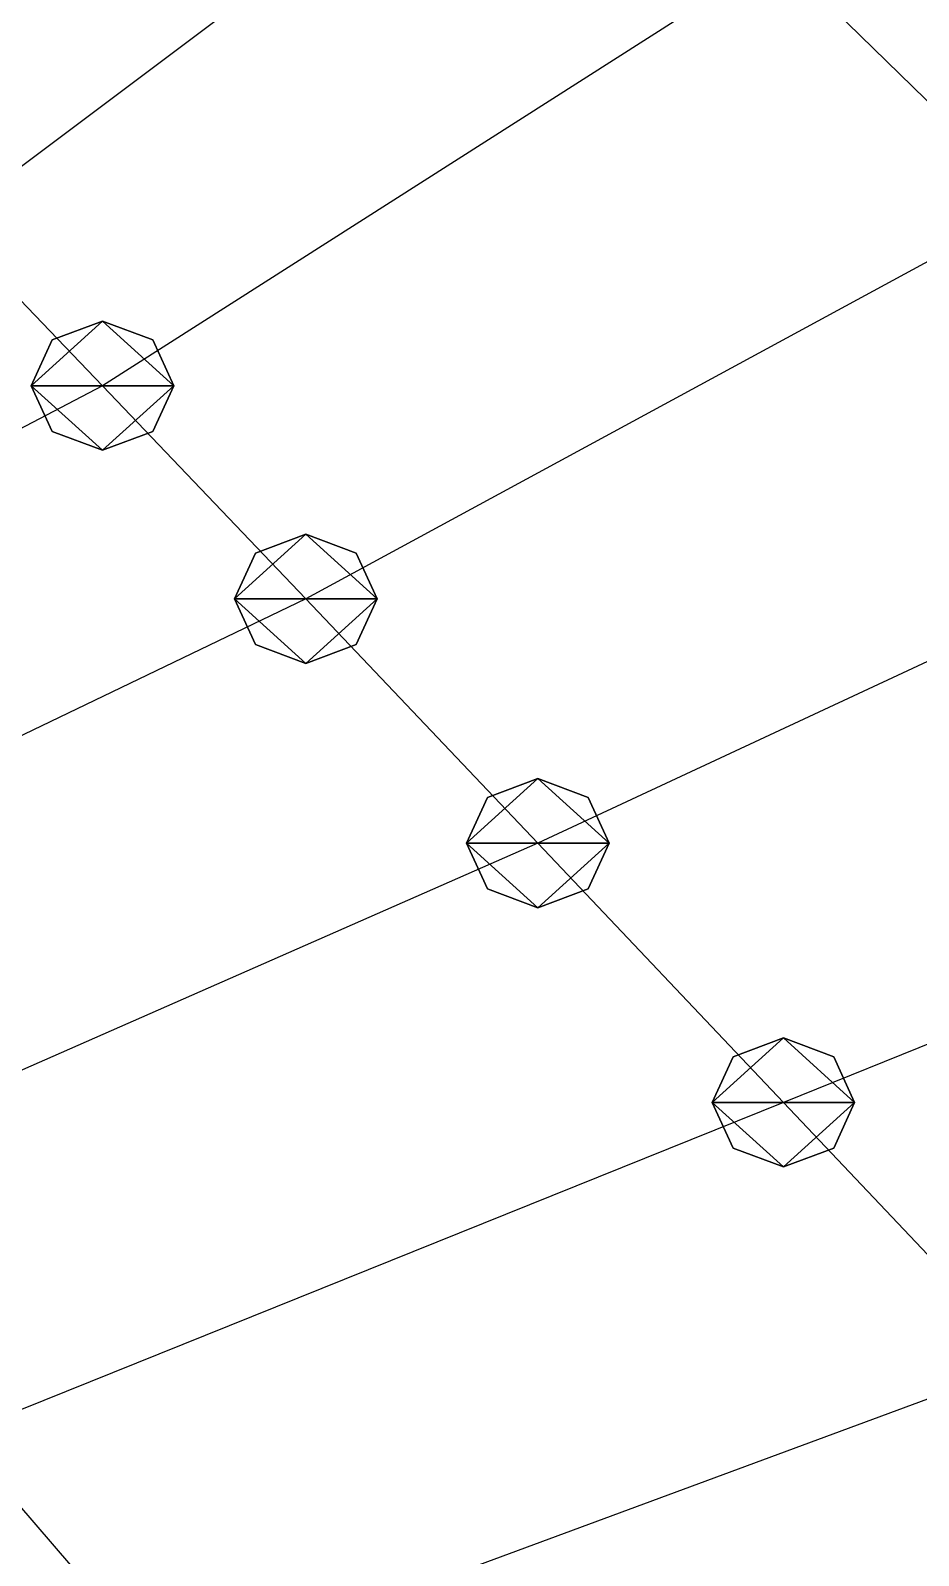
# Model space of a CAD drawing. Header units: metres. Extents: x -75 to 75, y -50 to 48.
# Drawn here: x -0.58 to 11.88, y 0.34 to 21.74 of the extents above; entities that cross this region are included whole.
import ezdxf

# ---------------------------------------------------------------- set-up
doc = ezdxf.new("R2010")
doc.units = ezdxf.units.M

msp = doc.modelspace()

# ---------------------------------------------------------------- linework, layer by layer
for p, q in [((7.0018425, 25.61663, -199.82137), (-1.7646179, 19.040482, -202.38283)), ((9.911377, 22.799095, -199.3316), (0.43055344, 16.757515, -202.17766)), ((13.492779, 19.30368, -198.75717), (9.911377, 22.799095, -199.3316)), ((13.492779, 19.30368, -198.75717), (3.285305, 13.767529, -201.9328)), ((0.43055344, 16.757515, -202.17766), (-1.7646179, 19.040482, -202.38283)), ((0.4305534, 17.663828, -202.60027), (-0.27655327, 17.398375, -202.47649)), ((0.4305534, 17.663828, -202.60027), (-0.27655327, 17.398375, -202.47649)), ((0.4305534, 17.663828, -202.60027), (-0.27655327, 17.398375, -202.47649)), ((0.4305534, 17.663828, -202.60027), (-0.27655327, 17.398375, -202.47649)), ((1.1376601, 17.398375, -202.47649), (0.4305534, 17.663828, -202.60027)), ((1.1376601, 17.398375, -202.47649), (0.4305534, 17.663828, -202.60027)), ((1.1376601, 17.398375, -202.47649), (0.4305534, 17.663828, -202.60027)), ((1.1376601, 17.398375, -202.47649), (0.4305534, 17.663828, -202.60027)), ((-0.27655327, 17.398375, -202.47649), (-0.56944656, 16.757515, -202.17766)), ((-0.27655327, 17.398375, -202.47649), (-0.56944656, 16.757515, -202.17766)), ((-0.27655327, 17.398375, -202.47649), (-0.56944656, 16.757515, -202.17766)), ((-0.27655327, 17.398375, -202.47649), (-0.56944656, 16.757515, -202.17766)), ((1.4305533, 16.757515, -202.17766), (1.1376601, 17.398375, -202.47649)), ((1.4305533, 16.757515, -202.17766), (1.1376601, 17.398375, -202.47649)), ((1.4305533, 16.757515, -202.17766), (1.1376601, 17.398375, -202.47649)), ((1.4305533, 16.757515, -202.17766), (1.1376601, 17.398375, -202.47649)), ((0.43055344, 16.757515, -202.17766), (-9.709938, 11.422951, -205.06314)), ((-0.56944656, 16.757515, -202.17766), (-0.27655333, 16.116655, -201.87883)), ((-0.56944656, 16.757515, -202.17766), (-0.27655333, 16.116655, -201.87883)), ((-0.56944656, 16.757515, -202.17766), (-0.27655333, 16.116655, -201.87883)), ((-0.56944656, 16.757515, -202.17766), (-0.27655333, 16.116655, -201.87883)), ((3.285305, 13.767529, -201.9328), (0.43055344, 16.757515, -202.17766)), ((1.1376601, 16.116655, -201.87883), (1.4305533, 16.757515, -202.17766)), ((1.1376601, 16.116655, -201.87883), (1.4305533, 16.757515, -202.17766)), ((1.1376601, 16.116655, -201.87883), (1.4305533, 16.757515, -202.17766)), ((1.1376601, 16.116655, -201.87883), (1.4305533, 16.757515, -202.17766)), ((-0.27655333, 16.116655, -201.87883), (0.43055347, 15.851202, -201.75505)), ((-0.27655333, 16.116655, -201.87883), (0.43055347, 15.851202, -201.75505)), ((-0.27655333, 16.116655, -201.87883), (0.43055347, 15.851202, -201.75505)), ((-0.27655333, 16.116655, -201.87883), (0.43055347, 15.851202, -201.75505)), ((0.43055347, 15.851202, -201.75505), (1.1376601, 16.116655, -201.87883)), ((0.43055347, 15.851202, -201.75505), (1.1376601, 16.116655, -201.87883)), ((0.43055347, 15.851202, -201.75505), (1.1376601, 16.116655, -201.87883)), ((0.43055347, 15.851202, -201.75505), (1.1376601, 16.116655, -201.87883)), ((17.446274, 15.423332, -198.14563), (6.5421333, 10.338825, -201.67181)), ((3.285305, 14.673841, -202.35541), (2.5781984, 14.408388, -202.23163)), ((3.285305, 14.673841, -202.35541), (2.5781984, 14.408388, -202.23163)), ((3.285305, 14.673841, -202.35541), (2.5781984, 14.408388, -202.23163)), ((3.285305, 14.673841, -202.35541), (2.5781984, 14.408388, -202.23163)), ((3.9924116, 14.408388, -202.23163), (3.285305, 14.673841, -202.35541)), ((3.9924116, 14.408388, -202.23163), (3.285305, 14.673841, -202.35541)), ((3.9924116, 14.408388, -202.23163), (3.285305, 14.673841, -202.35541)), ((3.9924116, 14.408388, -202.23163), (3.285305, 14.673841, -202.35541)), ((2.5781984, 14.408388, -202.23163), (2.285305, 13.767529, -201.9328)), ((2.5781984, 14.408388, -202.23163), (2.285305, 13.767529, -201.9328)), ((2.5781984, 14.408388, -202.23163), (2.285305, 13.767529, -201.9328)), ((2.5781984, 14.408388, -202.23163), (2.285305, 13.767529, -201.9328)), ((4.285305, 13.767529, -201.9328), (3.9924116, 14.408388, -202.23163)), ((4.285305, 13.767529, -201.9328), (3.9924116, 14.408388, -202.23163)), ((4.285305, 13.767529, -201.9328), (3.9924116, 14.408388, -202.23163)), ((4.285305, 13.767529, -201.9328), (3.9924116, 14.408388, -202.23163)), ((3.285305, 13.767529, -201.9328), (-7.324291, 8.670078, -205.12425)), ((2.285305, 13.767529, -201.9328), (2.5781982, 13.126669, -201.63397)), ((2.285305, 13.767529, -201.9328), (2.5781982, 13.126669, -201.63397)), ((2.285305, 13.767529, -201.9328), (2.5781982, 13.126669, -201.63397)), ((2.285305, 13.767529, -201.9328), (2.5781982, 13.126669, -201.63397)), ((6.5421333, 10.338825, -201.67181), (3.285305, 13.767529, -201.9328)), ((3.9924116, 13.126669, -201.63397), (4.285305, 13.767529, -201.9328)), ((3.9924116, 13.126669, -201.63397), (4.285305, 13.767529, -201.9328)), ((3.9924116, 13.126669, -201.63397), (4.285305, 13.767529, -201.9328)), ((3.9924116, 13.126669, -201.63397), (4.285305, 13.767529, -201.9328)), ((2.5781982, 13.126669, -201.63397), (3.285305, 12.861216, -201.5102)), ((2.5781982, 13.126669, -201.63397), (3.285305, 12.861216, -201.5102)), ((2.5781982, 13.126669, -201.63397), (3.285305, 12.861216, -201.5102)), ((2.5781982, 13.126669, -201.63397), (3.285305, 12.861216, -201.5102)), ((3.285305, 12.861216, -201.5102), (3.9924116, 13.126669, -201.63397)), ((3.285305, 12.861216, -201.5102), (3.9924116, 13.126669, -201.63397)), ((3.285305, 12.861216, -201.5102), (3.9924116, 13.126669, -201.63397)), ((3.285305, 12.861216, -201.5102), (3.9924116, 13.126669, -201.63397)), ((21.565945, 11.368156, -197.52057), (9.987995, 6.701477, -201.40582)), ((6.5421333, 11.245138, -202.09442), (5.8350267, 10.979685, -201.97064)), ((6.5421333, 11.245138, -202.09442), (5.8350267, 10.979685, -201.97064)), ((6.5421333, 11.245138, -202.09442), (5.8350267, 10.979685, -201.97064)), ((6.5421333, 11.245138, -202.09442), (5.8350267, 10.979685, -201.97064)), ((7.24924, 10.979685, -201.97064), (6.5421333, 11.245138, -202.09442)), ((7.24924, 10.979685, -201.97064), (6.5421333, 11.245138, -202.09442)), ((7.24924, 10.979685, -201.97064), (6.5421333, 11.245138, -202.09442)), ((7.24924, 10.979685, -201.97064), (6.5421333, 11.245138, -202.09442)), ((5.8350267, 10.979685, -201.97064), (5.5421333, 10.338825, -201.67181)), ((5.8350267, 10.979685, -201.97064), (5.5421333, 10.338825, -201.67181)), ((5.8350267, 10.979685, -201.97064), (5.5421333, 10.338825, -201.67181)), ((5.8350267, 10.979685, -201.97064), (5.5421333, 10.338825, -201.67181)), ((7.5421333, 10.338825, -201.67181), (7.24924, 10.979685, -201.97064)), ((7.5421333, 10.338825, -201.67181), (7.24924, 10.979685, -201.97064)), ((7.5421333, 10.338825, -201.67181), (7.24924, 10.979685, -201.97064)), ((7.5421333, 10.338825, -201.67181), (7.24924, 10.979685, -201.97064)), ((6.5421333, 10.338825, -201.67181), (-4.551098, 5.4629974, -205.20273)), ((5.5421333, 10.338825, -201.67181), (5.8350267, 9.697966, -201.37299)), ((5.5421333, 10.338825, -201.67181), (5.8350267, 9.697966, -201.37299)), ((5.5421333, 10.338825, -201.67181), (5.8350267, 9.697966, -201.37299)), ((5.5421333, 10.338825, -201.67181), (5.8350267, 9.697966, -201.37299)), ((9.987995, 6.701477, -201.40582), (6.5421333, 10.338825, -201.67181)), ((7.24924, 9.697966, -201.37299), (7.5421333, 10.338825, -201.67181)), ((7.24924, 9.697966, -201.37299), (7.5421333, 10.338825, -201.67181)), ((7.24924, 9.697966, -201.37299), (7.5421333, 10.338825, -201.67181)), ((7.24924, 9.697966, -201.37299), (7.5421333, 10.338825, -201.67181)), ((5.8350267, 9.697966, -201.37299), (6.5421333, 9.432512, -201.2492)), ((5.8350267, 9.697966, -201.37299), (6.5421333, 9.432512, -201.2492)), ((5.8350267, 9.697966, -201.37299), (6.5421333, 9.432512, -201.2492)), ((5.8350267, 9.697966, -201.37299), (6.5421333, 9.432512, -201.2492)), ((6.5421333, 9.432512, -201.2492), (7.24924, 9.697966, -201.37299)), ((6.5421333, 9.432512, -201.2492), (7.24924, 9.697966, -201.37299)), ((6.5421333, 9.432512, -201.2492), (7.24924, 9.697966, -201.37299)), ((6.5421333, 9.432512, -201.2492), (7.24924, 9.697966, -201.37299)), ((9.987995, 7.6077895, -201.82843), (9.280889, 7.3423367, -201.70465)), ((9.987995, 7.6077895, -201.82843), (9.280889, 7.3423367, -201.70465)), ((9.987995, 7.6077895, -201.82843), (9.280889, 7.3423367, -201.70465)), ((9.987995, 7.6077895, -201.82843), (9.280889, 7.3423367, -201.70465)), ((10.695102, 7.3423367, -201.70465), (9.987995, 7.6077895, -201.82843)), ((10.695102, 7.3423367, -201.70465), (9.987995, 7.6077895, -201.82843)), ((10.695102, 7.3423367, -201.70465), (9.987995, 7.6077895, -201.82843)), ((10.695102, 7.3423367, -201.70465), (9.987995, 7.6077895, -201.82843)), ((9.280889, 7.3423367, -201.70465), (8.987995, 6.701477, -201.40582)), ((9.280889, 7.3423367, -201.70465), (8.987995, 6.701477, -201.40582)), ((9.280889, 7.3423367, -201.70465), (8.987995, 6.701477, -201.40582)), ((9.280889, 7.3423367, -201.70465), (8.987995, 6.701477, -201.40582)), ((10.987995, 6.701477, -201.40582), (10.695102, 7.3423367, -201.70465)), ((10.987995, 6.701477, -201.40582), (10.695102, 7.3423367, -201.70465)), ((10.987995, 6.701477, -201.40582), (10.695102, 7.3423367, -201.70465)), ((10.987995, 6.701477, -201.40582), (10.695102, 7.3423367, -201.70465)), ((9.987995, 6.701477, -201.40582), (-1.5900269, 2.034809, -205.29073)), ((8.987995, 6.701477, -201.40582), (9.280889, 6.0606174, -201.107)), ((8.987995, 6.701477, -201.40582), (9.280889, 6.0606174, -201.107)), ((8.987995, 6.701477, -201.40582), (9.280889, 6.0606174, -201.107)), ((8.987995, 6.701477, -201.40582), (9.280889, 6.0606174, -201.107)), ((13.4338875, 3.0641632, -201.13991), (9.987995, 6.701477, -201.40582)), ((10.695102, 6.0606174, -201.107), (10.987995, 6.701477, -201.40582)), ((10.695102, 6.0606174, -201.107), (10.987995, 6.701477, -201.40582)), ((10.695102, 6.0606174, -201.107), (10.987995, 6.701477, -201.40582)), ((10.695102, 6.0606174, -201.107), (10.987995, 6.701477, -201.40582)), ((9.280889, 6.0606174, -201.107), (9.987995, 5.7951646, -200.98322)), ((9.280889, 6.0606174, -201.107), (9.987995, 5.7951646, -200.98322)), ((9.280889, 6.0606174, -201.107), (9.987995, 5.7951646, -200.98322)), ((9.280889, 6.0606174, -201.107), (9.987995, 5.7951646, -200.98322)), ((9.987995, 5.7951646, -200.98322), (10.695102, 6.0606174, -201.107)), ((9.987995, 5.7951646, -200.98322), (10.695102, 6.0606174, -201.107)), ((9.987995, 5.7951646, -200.98322), (10.695102, 6.0606174, -201.107)), ((9.987995, 5.7951646, -200.98322), (10.695102, 6.0606174, -201.107)), ((13.4338875, 3.0641632, -201.13991), (1.3711014, -1.3933296, -205.37889)), ((1.3711014, -1.3933296, -205.37889), (-1.5900269, 2.034809, -205.29073))]:
    msp.add_line(p, q)
for points in [[(-0.56944656, 16.757515, -202.17766), (-0.27655327, 17.398375, -202.47649), (0.4305534, 17.663828, -202.60027), (0.4306534, 17.663927, -202.60016)], [(-0.56944656, 16.757515, -202.17766), (-0.27655327, 17.398375, -202.47649), (0.4305534, 17.663828, -202.60027), (0.4306534, 17.663927, -202.60016)], [(-0.56944656, 16.757515, -202.17766), (-0.27655327, 17.398375, -202.47649), (0.4305534, 17.663828, -202.60027), (0.4306534, 17.663927, -202.60016)], [(-0.56944656, 16.757515, -202.17766), (-0.27655327, 17.398375, -202.47649), (0.4305534, 17.663828, -202.60027), (0.4306534, 17.663927, -202.60016)], [(-0.56944656, 16.757515, -202.17766), (0.4305534, 17.663828, -202.60027), (1.4305533, 16.757515, -202.17766), (1.4306533, 16.757614, -202.17755)], [(-0.56944656, 16.757515, -202.17766), (0.4305534, 17.663828, -202.60027), (1.4305533, 16.757515, -202.17766), (1.4306533, 16.757614, -202.17755)], [(-0.56944656, 16.757515, -202.17766), (0.4305534, 17.663828, -202.60027), (1.4305533, 16.757515, -202.17766), (1.4306533, 16.757614, -202.17755)], [(-0.56944656, 16.757515, -202.17766), (0.4305534, 17.663828, -202.60027), (1.4305533, 16.757515, -202.17766), (1.4306533, 16.757614, -202.17755)], [(0.4305534, 17.663828, -202.60027), (1.1376601, 17.398375, -202.47649), (1.4305533, 16.757515, -202.17766), (1.4306533, 16.757614, -202.17755)], [(0.4305534, 17.663828, -202.60027), (1.1376601, 17.398375, -202.47649), (1.4305533, 16.757515, -202.17766), (1.4306533, 16.757614, -202.17755)], [(0.4305534, 17.663828, -202.60027), (1.1376601, 17.398375, -202.47649), (1.4305533, 16.757515, -202.17766), (1.4306533, 16.757614, -202.17755)], [(0.4305534, 17.663828, -202.60027), (1.1376601, 17.398375, -202.47649), (1.4305533, 16.757515, -202.17766), (1.4306533, 16.757614, -202.17755)], [(0.43055347, 15.851202, -201.75505), (-0.27655333, 16.116655, -201.87883), (-0.56944656, 16.757515, -202.17766), (-0.56934655, 16.757614, -202.17755)], [(1.4305533, 16.757515, -202.17766), (0.43055347, 15.851202, -201.75505), (-0.56944656, 16.757515, -202.17766), (-0.56934655, 16.757614, -202.17755)], [(0.43055347, 15.851202, -201.75505), (-0.27655333, 16.116655, -201.87883), (-0.56944656, 16.757515, -202.17766), (-0.56934655, 16.757614, -202.17755)], [(1.4305533, 16.757515, -202.17766), (0.43055347, 15.851202, -201.75505), (-0.56944656, 16.757515, -202.17766), (-0.56934655, 16.757614, -202.17755)], [(0.43055347, 15.851202, -201.75505), (-0.27655333, 16.116655, -201.87883), (-0.56944656, 16.757515, -202.17766), (-0.56934655, 16.757614, -202.17755)], [(1.4305533, 16.757515, -202.17766), (0.43055347, 15.851202, -201.75505), (-0.56944656, 16.757515, -202.17766), (-0.56934655, 16.757614, -202.17755)], [(0.43055347, 15.851202, -201.75505), (-0.27655333, 16.116655, -201.87883), (-0.56944656, 16.757515, -202.17766), (-0.56934655, 16.757614, -202.17755)], [(1.4305533, 16.757515, -202.17766), (0.43055347, 15.851202, -201.75505), (-0.56944656, 16.757515, -202.17766), (-0.56934655, 16.757614, -202.17755)], [(1.4305533, 16.757515, -202.17766), (1.1376601, 16.116655, -201.87883), (0.43055347, 15.851202, -201.75505), (0.43065345, 15.851302, -201.75494)], [(1.4305533, 16.757515, -202.17766), (1.1376601, 16.116655, -201.87883), (0.43055347, 15.851202, -201.75505), (0.43065345, 15.851302, -201.75494)], [(1.4305533, 16.757515, -202.17766), (1.1376601, 16.116655, -201.87883), (0.43055347, 15.851202, -201.75505), (0.43065345, 15.851302, -201.75494)], [(1.4305533, 16.757515, -202.17766), (1.1376601, 16.116655, -201.87883), (0.43055347, 15.851202, -201.75505), (0.43065345, 15.851302, -201.75494)], [(2.285305, 13.767529, -201.9328), (2.5781984, 14.408388, -202.23163), (3.285305, 14.673841, -202.35541), (3.285405, 14.673942, -202.3553)], [(2.285305, 13.767529, -201.9328), (2.5781984, 14.408388, -202.23163), (3.285305, 14.673841, -202.35541), (3.285405, 14.673942, -202.3553)], [(2.285305, 13.767529, -201.9328), (2.5781984, 14.408388, -202.23163), (3.285305, 14.673841, -202.35541), (3.285405, 14.673942, -202.3553)], [(2.285305, 13.767529, -201.9328), (2.5781984, 14.408388, -202.23163), (3.285305, 14.673841, -202.35541), (3.285405, 14.673942, -202.3553)], [(2.285305, 13.767529, -201.9328), (3.285305, 14.673841, -202.35541), (4.285305, 13.767529, -201.9328), (4.285405, 13.767629, -201.9327)], [(2.285305, 13.767529, -201.9328), (3.285305, 14.673841, -202.35541), (4.285305, 13.767529, -201.9328), (4.285405, 13.767629, -201.9327)], [(2.285305, 13.767529, -201.9328), (3.285305, 14.673841, -202.35541), (4.285305, 13.767529, -201.9328), (4.285405, 13.767629, -201.9327)], [(2.285305, 13.767529, -201.9328), (3.285305, 14.673841, -202.35541), (4.285305, 13.767529, -201.9328), (4.285405, 13.767629, -201.9327)], [(3.285305, 14.673841, -202.35541), (3.9924116, 14.408388, -202.23163), (4.285305, 13.767529, -201.9328), (4.285405, 13.767629, -201.9327)], [(3.285305, 14.673841, -202.35541), (3.9924116, 14.408388, -202.23163), (4.285305, 13.767529, -201.9328), (4.285405, 13.767629, -201.9327)], [(3.285305, 14.673841, -202.35541), (3.9924116, 14.408388, -202.23163), (4.285305, 13.767529, -201.9328), (4.285405, 13.767629, -201.9327)], [(3.285305, 14.673841, -202.35541), (3.9924116, 14.408388, -202.23163), (4.285305, 13.767529, -201.9328), (4.285405, 13.767629, -201.9327)], [(3.285305, 12.861216, -201.5102), (2.5781982, 13.126669, -201.63397), (2.285305, 13.767529, -201.9328), (2.285405, 13.767629, -201.9327)], [(4.285305, 13.767529, -201.9328), (3.285305, 12.861216, -201.5102), (2.285305, 13.767529, -201.9328), (2.285405, 13.767629, -201.9327)], [(3.285305, 12.861216, -201.5102), (2.5781982, 13.126669, -201.63397), (2.285305, 13.767529, -201.9328), (2.285405, 13.767629, -201.9327)], [(4.285305, 13.767529, -201.9328), (3.285305, 12.861216, -201.5102), (2.285305, 13.767529, -201.9328), (2.285405, 13.767629, -201.9327)], [(3.285305, 12.861216, -201.5102), (2.5781982, 13.126669, -201.63397), (2.285305, 13.767529, -201.9328), (2.285405, 13.767629, -201.9327)], [(4.285305, 13.767529, -201.9328), (3.285305, 12.861216, -201.5102), (2.285305, 13.767529, -201.9328), (2.285405, 13.767629, -201.9327)], [(3.285305, 12.861216, -201.5102), (2.5781982, 13.126669, -201.63397), (2.285305, 13.767529, -201.9328), (2.285405, 13.767629, -201.9327)], [(4.285305, 13.767529, -201.9328), (3.285305, 12.861216, -201.5102), (2.285305, 13.767529, -201.9328), (2.285405, 13.767629, -201.9327)], [(4.285305, 13.767529, -201.9328), (3.9924116, 13.126669, -201.63397), (3.285305, 12.861216, -201.5102), (3.285405, 12.861316, -201.51009)], [(4.285305, 13.767529, -201.9328), (3.9924116, 13.126669, -201.63397), (3.285305, 12.861216, -201.5102), (3.285405, 12.861316, -201.51009)], [(4.285305, 13.767529, -201.9328), (3.9924116, 13.126669, -201.63397), (3.285305, 12.861216, -201.5102), (3.285405, 12.861316, -201.51009)], [(4.285305, 13.767529, -201.9328), (3.9924116, 13.126669, -201.63397), (3.285305, 12.861216, -201.5102), (3.285405, 12.861316, -201.51009)], [(5.5421333, 10.338825, -201.67181), (5.8350267, 10.979685, -201.97064), (6.5421333, 11.245138, -202.09442), (6.5422335, 11.245238, -202.09431)], [(5.5421333, 10.338825, -201.67181), (5.8350267, 10.979685, -201.97064), (6.5421333, 11.245138, -202.09442), (6.5422335, 11.245238, -202.09431)], [(5.5421333, 10.338825, -201.67181), (5.8350267, 10.979685, -201.97064), (6.5421333, 11.245138, -202.09442), (6.5422335, 11.245238, -202.09431)], [(5.5421333, 10.338825, -201.67181), (5.8350267, 10.979685, -201.97064), (6.5421333, 11.245138, -202.09442), (6.5422335, 11.245238, -202.09431)], [(5.5421333, 10.338825, -201.67181), (6.5421333, 11.245138, -202.09442), (7.5421333, 10.338825, -201.67181), (7.5422335, 10.338925, -201.6717)], [(5.5421333, 10.338825, -201.67181), (6.5421333, 11.245138, -202.09442), (7.5421333, 10.338825, -201.67181), (7.5422335, 10.338925, -201.6717)], [(5.5421333, 10.338825, -201.67181), (6.5421333, 11.245138, -202.09442), (7.5421333, 10.338825, -201.67181), (7.5422335, 10.338925, -201.6717)], [(5.5421333, 10.338825, -201.67181), (6.5421333, 11.245138, -202.09442), (7.5421333, 10.338825, -201.67181), (7.5422335, 10.338925, -201.6717)], [(6.5421333, 11.245138, -202.09442), (7.24924, 10.979685, -201.97064), (7.5421333, 10.338825, -201.67181), (7.5422335, 10.338925, -201.6717)], [(6.5421333, 11.245138, -202.09442), (7.24924, 10.979685, -201.97064), (7.5421333, 10.338825, -201.67181), (7.5422335, 10.338925, -201.6717)], [(6.5421333, 11.245138, -202.09442), (7.24924, 10.979685, -201.97064), (7.5421333, 10.338825, -201.67181), (7.5422335, 10.338925, -201.6717)], [(6.5421333, 11.245138, -202.09442), (7.24924, 10.979685, -201.97064), (7.5421333, 10.338825, -201.67181), (7.5422335, 10.338925, -201.6717)], [(6.5421333, 9.432512, -201.2492), (5.8350267, 9.697966, -201.37299), (5.5421333, 10.338825, -201.67181), (5.5422335, 10.338925, -201.6717)], [(7.5421333, 10.338825, -201.67181), (6.5421333, 9.432512, -201.2492), (5.5421333, 10.338825, -201.67181), (5.5422335, 10.338925, -201.6717)], [(6.5421333, 9.432512, -201.2492), (5.8350267, 9.697966, -201.37299), (5.5421333, 10.338825, -201.67181), (5.5422335, 10.338925, -201.6717)], [(7.5421333, 10.338825, -201.67181), (6.5421333, 9.432512, -201.2492), (5.5421333, 10.338825, -201.67181), (5.5422335, 10.338925, -201.6717)], [(6.5421333, 9.432512, -201.2492), (5.8350267, 9.697966, -201.37299), (5.5421333, 10.338825, -201.67181), (5.5422335, 10.338925, -201.6717)], [(7.5421333, 10.338825, -201.67181), (6.5421333, 9.432512, -201.2492), (5.5421333, 10.338825, -201.67181), (5.5422335, 10.338925, -201.6717)], [(6.5421333, 9.432512, -201.2492), (5.8350267, 9.697966, -201.37299), (5.5421333, 10.338825, -201.67181), (5.5422335, 10.338925, -201.6717)], [(7.5421333, 10.338825, -201.67181), (6.5421333, 9.432512, -201.2492), (5.5421333, 10.338825, -201.67181), (5.5422335, 10.338925, -201.6717)], [(7.5421333, 10.338825, -201.67181), (7.24924, 9.697966, -201.37299), (6.5421333, 9.432512, -201.2492), (6.5422335, 9.432612, -201.2491)], [(7.5421333, 10.338825, -201.67181), (7.24924, 9.697966, -201.37299), (6.5421333, 9.432512, -201.2492), (6.5422335, 9.432612, -201.2491)], [(7.5421333, 10.338825, -201.67181), (7.24924, 9.697966, -201.37299), (6.5421333, 9.432512, -201.2492), (6.5422335, 9.432612, -201.2491)], [(7.5421333, 10.338825, -201.67181), (7.24924, 9.697966, -201.37299), (6.5421333, 9.432512, -201.2492), (6.5422335, 9.432612, -201.2491)], [(8.987995, 6.701477, -201.40582), (9.280889, 7.3423367, -201.70465), (9.987995, 7.6077895, -201.82843), (9.988095, 7.6078897, -201.82832)], [(8.987995, 6.701477, -201.40582), (9.280889, 7.3423367, -201.70465), (9.987995, 7.6077895, -201.82843), (9.988095, 7.6078897, -201.82832)], [(8.987995, 6.701477, -201.40582), (9.280889, 7.3423367, -201.70465), (9.987995, 7.6077895, -201.82843), (9.988095, 7.6078897, -201.82832)], [(8.987995, 6.701477, -201.40582), (9.280889, 7.3423367, -201.70465), (9.987995, 7.6077895, -201.82843), (9.988095, 7.6078897, -201.82832)], [(8.987995, 6.701477, -201.40582), (9.987995, 7.6077895, -201.82843), (10.987995, 6.701477, -201.40582), (10.988095, 6.701577, -201.40572)], [(8.987995, 6.701477, -201.40582), (9.987995, 7.6077895, -201.82843), (10.987995, 6.701477, -201.40582), (10.988095, 6.701577, -201.40572)], [(8.987995, 6.701477, -201.40582), (9.987995, 7.6077895, -201.82843), (10.987995, 6.701477, -201.40582), (10.988095, 6.701577, -201.40572)], [(8.987995, 6.701477, -201.40582), (9.987995, 7.6077895, -201.82843), (10.987995, 6.701477, -201.40582), (10.988095, 6.701577, -201.40572)], [(9.987995, 7.6077895, -201.82843), (10.695102, 7.3423367, -201.70465), (10.987995, 6.701477, -201.40582), (10.988095, 6.701577, -201.40572)], [(9.987995, 7.6077895, -201.82843), (10.695102, 7.3423367, -201.70465), (10.987995, 6.701477, -201.40582), (10.988095, 6.701577, -201.40572)], [(9.987995, 7.6077895, -201.82843), (10.695102, 7.3423367, -201.70465), (10.987995, 6.701477, -201.40582), (10.988095, 6.701577, -201.40572)], [(9.987995, 7.6077895, -201.82843), (10.695102, 7.3423367, -201.70465), (10.987995, 6.701477, -201.40582), (10.988095, 6.701577, -201.40572)], [(9.987995, 5.7951646, -200.98322), (9.280889, 6.0606174, -201.107), (8.987995, 6.701477, -201.40582), (8.988095, 6.701577, -201.40572)], [(10.987995, 6.701477, -201.40582), (9.987995, 5.7951646, -200.98322), (8.987995, 6.701477, -201.40582), (8.988095, 6.701577, -201.40572)], [(9.987995, 5.7951646, -200.98322), (9.280889, 6.0606174, -201.107), (8.987995, 6.701477, -201.40582), (8.988095, 6.701577, -201.40572)], [(10.987995, 6.701477, -201.40582), (9.987995, 5.7951646, -200.98322), (8.987995, 6.701477, -201.40582), (8.988095, 6.701577, -201.40572)], [(9.987995, 5.7951646, -200.98322), (9.280889, 6.0606174, -201.107), (8.987995, 6.701477, -201.40582), (8.988095, 6.701577, -201.40572)], [(10.987995, 6.701477, -201.40582), (9.987995, 5.7951646, -200.98322), (8.987995, 6.701477, -201.40582), (8.988095, 6.701577, -201.40572)], [(9.987995, 5.7951646, -200.98322), (9.280889, 6.0606174, -201.107), (8.987995, 6.701477, -201.40582), (8.988095, 6.701577, -201.40572)], [(10.987995, 6.701477, -201.40582), (9.987995, 5.7951646, -200.98322), (8.987995, 6.701477, -201.40582), (8.988095, 6.701577, -201.40572)], [(10.987995, 6.701477, -201.40582), (10.695102, 6.0606174, -201.107), (9.987995, 5.7951646, -200.98322), (9.988095, 5.7952647, -200.98311)], [(10.987995, 6.701477, -201.40582), (10.695102, 6.0606174, -201.107), (9.987995, 5.7951646, -200.98322), (9.988095, 5.7952647, -200.98311)], [(10.987995, 6.701477, -201.40582), (10.695102, 6.0606174, -201.107), (9.987995, 5.7951646, -200.98322), (9.988095, 5.7952647, -200.98311)], [(10.987995, 6.701477, -201.40582), (10.695102, 6.0606174, -201.107), (9.987995, 5.7951646, -200.98322), (9.988095, 5.7952647, -200.98311)]]:
    msp.add_3dface(points)

doc.saveas('drawing.dxf')
